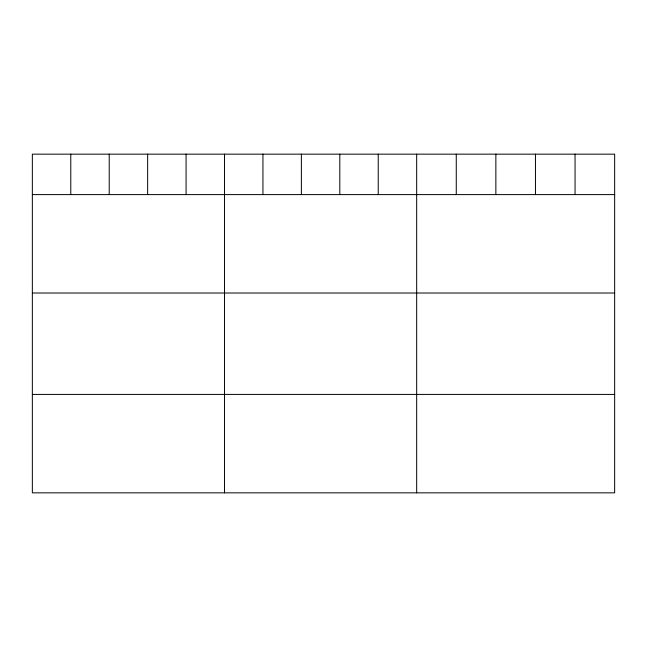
<?xml version="1.0" encoding="UTF-8"?>
<svg xmlns="http://www.w3.org/2000/svg" width="647" height="647" viewBox="0 0 647 647"><rect width="100%" height="100%" fill="white"/><g stroke="black" fill="none" stroke-linecap="round" stroke-linejoin="round"><path stroke-width="0.97" d="M614.65 194.601L614.65 492.844L32.35 492.844L32.35 154.156L614.65 154.156L614.65 194.601L32.35 194.601M32.35 293.018L614.65 293.018M32.35 394.419L614.65 394.419M575.054 154.156L575.054 194.601M535.457 154.156L535.457 194.601M495.861 154.156L495.861 194.601M456.264 154.156L456.264 194.601M416.668 154.156L416.668 492.844M378.236 154.156L378.236 194.601M339.804 154.156L339.804 194.601M301.373 154.156L301.373 194.601M262.941 154.156L262.941 194.601M224.509 154.156L224.509 492.844M186.077 154.156L186.077 194.601M147.645 154.156L147.645 194.601M109.214 154.156L109.214 194.601M70.782 154.156L70.782 194.601"/></g></svg>
